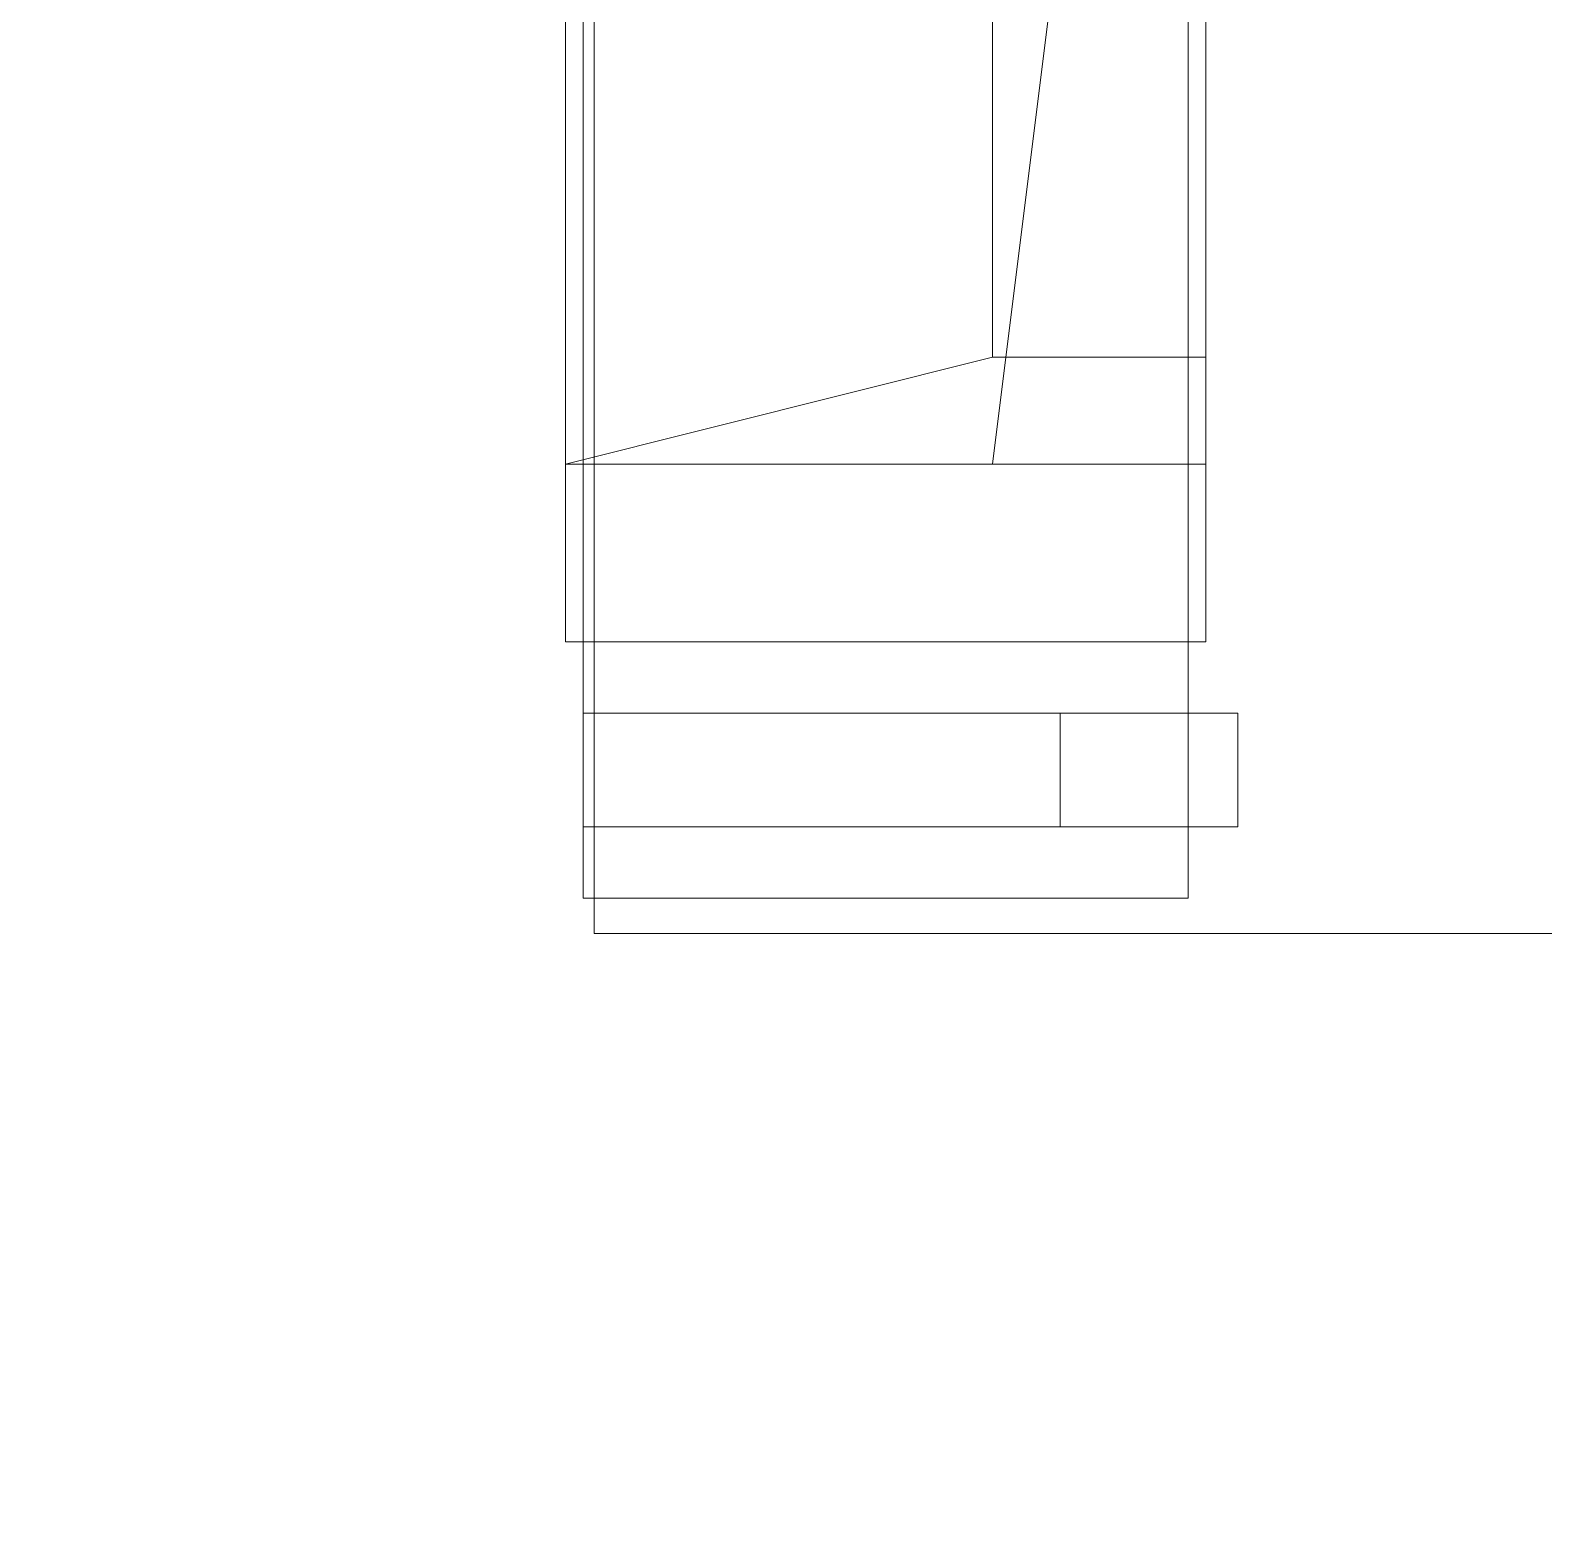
# Model space of a CAD drawing. Header units: millimetres. Extents: x -12003 to 1147, y -4377 to 8802.
# Drawn here: x -6605.2 to -6392.5, y 741.7 to 950.8 of the extents above; entities that cross this region are included whole.
import ezdxf

# ---------------------------------------------------------------- set-up
doc = ezdxf.new("R2010")
doc.units = ezdxf.units.MM
for name, color, linetype, lineweight in [('A-FLOR', 192, 'Continuous', 18), ('A-GLAZ-CURT', 52, 'Continuous', 9), ('A-GLAZ-CWMG', 51, 'Continuous', 9), ('A-ROOF', 132, 'Continuous', 18)]:
    doc.layers.add(name, color=color, linetype=linetype, lineweight=lineweight)

# ---------------------------------------------------------------- blocks, each defined once
blk = doc.blocks.new('MasonryBlock_AustralMasonry_BreezeBlock_Kite - White-724993-_3D_')
at = {"layer": 'A-GLAZ-CURT'}
mesh = blk.add_polyface(dxfattribs=at)
corners = [(145, 45, 295), (145, 45), (-145, 45), (-145, 45, 295), (120, 45, 270), (-120, 45, 270), (-120, 45, 255), (105, 45, 25), (120, 45, 25)]
mesh.append_faces([[corners[k] for k in face] for face in [(3, 5, 6, 2), (2, 6, 7)]], dxfattribs={"vtx0": -1, "vtx2": -1})
mesh.append_faces([[corners[k] for k in face] for face in [(4, 5, 3, 0), (8, 4, 0, 1), (7, 8, 1, 2)]], dxfattribs={"vtx1": -1, "vtx3": -1})
mesh = blk.add_polyface(dxfattribs=at)
corners = [(-145, -45, 295), (145, -45, 295), (145, 45, 295), (-145, 45, 295)]
mesh.append_faces([[corners[k] for k in face] for face in [(0, 1, 2, 3)]])
mesh = blk.add_polyface(dxfattribs=at)
corners = [(145, -45), (-145, -45), (-145, 45), (145, 45)]
mesh.append_faces([[corners[k] for k in face] for face in [(3, 0, 1, 2)]])
mesh = blk.add_polyface(dxfattribs=at)
corners = [(120, -45, 270), (-120, -45, 270), (-120, 45, 270), (120, 45, 270), (120, 15, 270)]
mesh.append_faces([[corners[k] for k in face] for face in [(2, 3, 4)]], dxfattribs={"vtx2": -1})
mesh.append_faces([[corners[k] for k in face] for face in [(4, 0, 1, 2)]], dxfattribs={"vtx3": -1})
mesh = blk.add_polyface(dxfattribs=at)
corners = [(105, 45, 25), (-120, 45, 255), (-120, 15, 255), (105, 15, 25)]
mesh.append_faces([[corners[k] for k in face] for face in [(1, 2, 3, 0)]])
mesh = blk.add_polyface(dxfattribs=at)
corners = [(120, 45, 25), (105, 45, 25), (105, 15, 25), (-120, 15, 25), (-120, -45, 25), (120, -45, 25)]
mesh.append_faces([[corners[k] for k in face] for face in [(2, 5, 0, 1)]], dxfattribs={"vtx0": -1})
mesh.append_faces([[corners[k] for k in face] for face in [(4, 5, 2, 3)]], dxfattribs={"vtx1": -1})
mesh = blk.add_polyface(dxfattribs=at)
corners = [(120, 45, 25), (120, -45, 25), (120, -45, 270), (120, 15, 270), (120, 45, 270)]
mesh.append_faces([[corners[k] for k in face] for face in [(4, 0, 3)]], dxfattribs={"vtx1": -1})
mesh.append_faces([[corners[k] for k in face] for face in [(1, 2, 3, 0)]], dxfattribs={"vtx2": -1})
mesh = blk.add_polyface(dxfattribs=at)
corners = [(145, -45, 295), (145, -45), (145, 45), (145, 45, 295)]
mesh.append_faces([[corners[k] for k in face] for face in [(0, 1, 2, 3)]])
mesh = blk.add_polyface(dxfattribs=at)
corners = [(-120, 15, 255), (-120, 15, 25), (105, 15, 25)]
mesh.append_faces([[corners[k] for k in face] for face in [(2, 0, 1)]])
mesh = blk.add_polyface(dxfattribs=at)
corners = [(145, -45, 295), (-145, -45, 295), (-145, -45), (145, -45), (120, -45, 25), (-120, -45, 25), (-120, -45, 270), (120, -45, 270)]
mesh.append_faces([[corners[k] for k in face] for face in [(0, 7, 4, 3), (3, 4, 5, 2)]], dxfattribs={"vtx0": -1, "vtx2": -1})
mesh.append_faces([[corners[k] for k in face] for face in [(6, 7, 0, 1), (5, 6, 1, 2)]], dxfattribs={"vtx1": -1, "vtx3": -1})
blk = doc.blocks.new('MasonryBlock_AustralMasonry_BreezeBlock_Kite - White-669563-_3D_')
at = {"layer": 'A-GLAZ-CURT'}
mesh = blk.add_polyface(dxfattribs=at)
corners = [(145, 45, 290), (145, 45), (-145, 45), (-145, 45, 290), (120, 45, 265), (-120, 45, 265), (-120, 45, 250), (105, 45, 25), (120, 45, 25)]
mesh.append_faces([[corners[k] for k in face] for face in [(3, 5, 6, 2), (2, 6, 7)]], dxfattribs={"vtx0": -1, "vtx2": -1})
mesh.append_faces([[corners[k] for k in face] for face in [(4, 5, 3, 0), (8, 4, 0, 1), (7, 8, 1, 2)]], dxfattribs={"vtx1": -1, "vtx3": -1})
mesh = blk.add_polyface(dxfattribs=at)
corners = [(-145, -45, 290), (145, -45, 290), (145, 45, 290), (-145, 45, 290)]
mesh.append_faces([[corners[k] for k in face] for face in [(3, 0, 1, 2)]])
mesh = blk.add_polyface(dxfattribs=at)
corners = [(145, -45), (-145, -45), (-145, 45), (145, 45)]
mesh.append_faces([[corners[k] for k in face] for face in [(3, 0, 1, 2)]])
mesh = blk.add_polyface(dxfattribs=at)
corners = [(120, -45, 265), (-120, -45, 265), (-120, 45, 265), (120, 45, 265), (120, 15, 265)]
mesh.append_faces([[corners[k] for k in face] for face in [(2, 3, 4)]], dxfattribs={"vtx2": -1})
mesh.append_faces([[corners[k] for k in face] for face in [(4, 0, 1, 2)]], dxfattribs={"vtx3": -1})
mesh = blk.add_polyface(dxfattribs=at)
corners = [(105, 45, 25), (-120, 45, 250), (-120, 15, 250), (105, 15, 25)]
mesh.append_faces([[corners[k] for k in face] for face in [(2, 3, 0, 1)]])
mesh = blk.add_polyface(dxfattribs=at)
corners = [(120, 45, 25), (105, 45, 25), (105, 15, 25), (-120, 15, 25), (-120, -45, 25), (120, -45, 25)]
mesh.append_faces([[corners[k] for k in face] for face in [(2, 5, 0, 1)]], dxfattribs={"vtx0": -1})
mesh.append_faces([[corners[k] for k in face] for face in [(4, 5, 2, 3)]], dxfattribs={"vtx1": -1})
mesh = blk.add_polyface(dxfattribs=at)
corners = [(120, 45, 25), (120, -45, 25), (120, -45, 265), (120, 15, 265), (120, 45, 265)]
mesh.append_faces([[corners[k] for k in face] for face in [(4, 0, 3)]], dxfattribs={"vtx1": -1})
mesh.append_faces([[corners[k] for k in face] for face in [(1, 2, 3, 0)]], dxfattribs={"vtx2": -1})
mesh = blk.add_polyface(dxfattribs=at)
corners = [(145, -45, 290), (145, -45), (145, 45), (145, 45, 290)]
mesh.append_faces([[corners[k] for k in face] for face in [(3, 0, 1, 2)]])
mesh = blk.add_polyface(dxfattribs=at)
corners = [(-120, 15, 250), (-120, 15, 25), (105, 15, 25)]
mesh.append_faces([[corners[k] for k in face] for face in [(1, 2, 0)]])
mesh = blk.add_polyface(dxfattribs=at)
corners = [(145, -45, 290), (-145, -45, 290), (-145, -45), (145, -45), (120, -45, 25), (-120, -45, 25), (-120, -45, 265), (120, -45, 265)]
mesh.append_faces([[corners[k] for k in face] for face in [(0, 7, 4, 3), (3, 4, 5, 2)]], dxfattribs={"vtx0": -1, "vtx2": -1})
mesh.append_faces([[corners[k] for k in face] for face in [(6, 7, 0, 1), (5, 6, 1, 2)]], dxfattribs={"vtx1": -1, "vtx3": -1})
blk = doc.blocks.new('Rectangular Mullion - 10 x 85mm-669555-_3D_')
at = {"layer": 'A-GLAZ-CWMG'}
mesh = blk.add_polyface(dxfattribs=at)
corners = [(0, 42.5, -290), (0, -42.5, -290), (-10, -42.5, -290), (-10, 42.5, -290)]
mesh.append_faces([[corners[k] for k in face] for face in [(0, 1, 2, 3)]])
mesh = blk.add_polyface(dxfattribs=at)
corners = [(-10, 42.5), (0, 42.5), (0, 42.5, -290), (-10, 42.5, -290)]
mesh.append_faces([[corners[k] for k in face] for face in [(0, 1, 2, 3)]])
mesh = blk.add_polyface(dxfattribs=at)
corners = [(-10, -42.5), (-10, 42.5), (-10, 42.5, -290), (-10, -42.5, -290)]
mesh.append_faces([[corners[k] for k in face] for face in [(0, 1, 2, 3)]])
mesh = blk.add_polyface(dxfattribs=at)
corners = [(0, 42.5), (0, -42.5), (0, -42.5, -290), (0, 42.5, -290)]
mesh.append_faces([[corners[k] for k in face] for face in [(0, 1, 2, 3)]])
mesh = blk.add_polyface(dxfattribs=at)
corners = [(0, -42.5), (-10, -42.5), (-10, -42.5, -290), (0, -42.5, -290)]
mesh.append_faces([[corners[k] for k in face] for face in [(0, 1, 2, 3)]])
blk = doc.blocks.new('Rectangular Mullion - 10 x 85mm-715716-_3D_')
at = {"layer": 'A-GLAZ-CWMG'}
mesh = blk.add_polyface(dxfattribs=at)
corners = [(0, 42.5), (-10, 42.5), (-10, -42.5), (0, -42.5)]
mesh.append_faces([[corners[k] for k in face] for face in [(2, 3, 0, 1)]])
mesh = blk.add_polyface(dxfattribs=at)
corners = [(0, 42.5, -16), (0, -42.5, -16), (-10, -42.5, -16), (-10, 42.5, -16)]
mesh.append_faces([[corners[k] for k in face] for face in [(0, 1, 2, 3)]])
mesh = blk.add_polyface(dxfattribs=at)
corners = [(-10, 42.5), (0, 42.5), (0, 42.5, -16), (-10, 42.5, -16)]
mesh.append_faces([[corners[k] for k in face] for face in [(3, 0, 1, 2)]])
mesh = blk.add_polyface(dxfattribs=at)
corners = [(-10, -42.5), (-10, 42.5), (-10, 42.5, -16), (-10, -42.5, -16)]
mesh.append_faces([[corners[k] for k in face] for face in [(0, 1, 2, 3)]])
mesh = blk.add_polyface(dxfattribs=at)
corners = [(0, 42.5), (0, -42.5), (0, -42.5, -16), (0, 42.5, -16)]
mesh.append_faces([[corners[k] for k in face] for face in [(0, 1, 2, 3)]])
mesh = blk.add_polyface(dxfattribs=at)
corners = [(0, -42.5), (-10, -42.5), (-10, -42.5, -16), (0, -42.5, -16)]
mesh.append_faces([[corners[k] for k in face] for face in [(3, 0, 1, 2)]])
blk = doc.blocks.new('Rectangular Mullion - 10 x 85mm-669558-_3D_')
at = {"layer": 'A-GLAZ-CWMG'}
mesh = blk.add_polyface(dxfattribs=at)
corners = [(5, 42.5), (-5, 42.5), (-5, -42.5), (5, -42.5)]
mesh.append_faces([[corners[k] for k in face] for face in [(2, 3, 0, 1)]])
mesh = blk.add_polyface(dxfattribs=at)
corners = [(-5, 42.5), (5, 42.5), (5, 42.5, -290), (-5, 42.5, -290)]
mesh.append_faces([[corners[k] for k in face] for face in [(0, 1, 2, 3)]])
mesh = blk.add_polyface(dxfattribs=at)
corners = [(-5, -42.5), (-5, 42.5), (-5, 42.5, -290), (-5, -42.5, -290)]
mesh.append_faces([[corners[k] for k in face] for face in [(0, 1, 2, 3)]])
mesh = blk.add_polyface(dxfattribs=at)
corners = [(5, 42.5), (5, -42.5), (5, -42.5, -290), (5, 42.5, -290)]
mesh.append_faces([[corners[k] for k in face] for face in [(0, 1, 2, 3)]])
mesh = blk.add_polyface(dxfattribs=at)
corners = [(5, -42.5), (-5, -42.5), (-5, -42.5, -290), (5, -42.5, -290)]
mesh.append_faces([[corners[k] for k in face] for face in [(0, 1, 2, 3)]])
blk = doc.blocks.new('Rectangular Mullion - 10 x 85mm-715717-_3D_')
at = {"layer": 'A-GLAZ-CWMG'}
mesh = blk.add_polyface(dxfattribs=at)
corners = [(5, 42.5), (-5, 42.5), (-5, -42.5), (5, -42.5)]
mesh.append_faces([[corners[k] for k in face] for face in [(2, 3, 0, 1)]])
mesh = blk.add_polyface(dxfattribs=at)
corners = [(5, 42.5, -16), (5, -42.5, -16), (-5, -42.5, -16), (-5, 42.5, -16)]
mesh.append_faces([[corners[k] for k in face] for face in [(0, 1, 2, 3)]])
mesh = blk.add_polyface(dxfattribs=at)
corners = [(-5, 42.5), (5, 42.5), (5, 42.5, -16), (-5, 42.5, -16)]
mesh.append_faces([[corners[k] for k in face] for face in [(0, 1, 2, 3)]])
mesh = blk.add_polyface(dxfattribs=at)
corners = [(-5, -42.5), (-5, 42.5), (-5, 42.5, -16), (-5, -42.5, -16)]
mesh.append_faces([[corners[k] for k in face] for face in [(0, 1, 2, 3)]])
mesh = blk.add_polyface(dxfattribs=at)
corners = [(5, 42.5), (5, -42.5), (5, -42.5, -16), (5, 42.5, -16)]
mesh.append_faces([[corners[k] for k in face] for face in [(0, 1, 2, 3)]])
mesh = blk.add_polyface(dxfattribs=at)
corners = [(5, -42.5), (-5, -42.5), (-5, -42.5, -16), (5, -42.5, -16)]
mesh.append_faces([[corners[k] for k in face] for face in [(0, 1, 2, 3)]])
blk = doc.blocks.new('Rectangular Mullion - 10 x 85mm-724990-_3D_')
at = {"layer": 'A-GLAZ-CWMG'}
mesh = blk.add_polyface(dxfattribs=at)
corners = [(5, 42.5), (-5, 42.5), (-5, -42.5), (5, -42.5)]
mesh.append_faces([[corners[k] for k in face] for face in [(2, 3, 0, 1)]])
mesh = blk.add_polyface(dxfattribs=at)
corners = [(-5, 42.5), (5, 42.5), (5, 42.5, -310), (-5, 42.5, -310)]
mesh.append_faces([[corners[k] for k in face] for face in [(0, 1, 2, 3)]])
mesh = blk.add_polyface(dxfattribs=at)
corners = [(-5, -42.5), (-5, 42.5), (-5, 42.5, -310), (-5, -42.5, -310)]
mesh.append_faces([[corners[k] for k in face] for face in [(3, 0, 1, 2)]])
mesh = blk.add_polyface(dxfattribs=at)
corners = [(5, 42.5), (5, -42.5), (5, -42.5, -310), (5, 42.5, -310)]
mesh.append_faces([[corners[k] for k in face] for face in [(3, 0, 1, 2)]])
mesh = blk.add_polyface(dxfattribs=at)
corners = [(5, -42.5), (-5, -42.5), (-5, -42.5, -310), (5, -42.5, -310)]
mesh.append_faces([[corners[k] for k in face] for face in [(0, 1, 2, 3)]])
blk = doc.blocks.new('Rectangular Mullion - 10 x 85mm-669561-_3D_')
at = {"layer": 'A-GLAZ-CWMG'}
mesh = blk.add_polyface(dxfattribs=at)
corners = [(-5, 42.5), (5, 42.5), (5, 42.5, -300), (-5, 42.5, -300)]
mesh.append_faces([[corners[k] for k in face] for face in [(0, 1, 2, 3)]])
mesh = blk.add_polyface(dxfattribs=at)
corners = [(-5, -42.5), (-5, 42.5), (-5, 42.5, -300), (-5, -42.5, -300)]
mesh.append_faces([[corners[k] for k in face] for face in [(3, 0, 1, 2)]])
mesh = blk.add_polyface(dxfattribs=at)
corners = [(5, 42.5), (5, -42.5), (5, -42.5, -300), (5, 42.5, -300)]
mesh.append_faces([[corners[k] for k in face] for face in [(3, 0, 1, 2)]])
mesh = blk.add_polyface(dxfattribs=at)
corners = [(5, -42.5), (-5, -42.5), (-5, -42.5, -300), (5, -42.5, -300)]
mesh.append_faces([[corners[k] for k in face] for face in [(0, 1, 2, 3)]])
blk = doc.blocks.new('Rectangular Mullion - 10 x 85mm-724995-_3D_')
at = {"layer": 'A-GLAZ-CWMG'}
mesh = blk.add_polyface(dxfattribs=at)
corners = [(0, 42.5), (-10, 42.5), (-10, -42.5), (0, -42.5)]
mesh.append_faces([[corners[k] for k in face] for face in [(2, 3, 0, 1)]])
mesh = blk.add_polyface(dxfattribs=at)
corners = [(-10, 42.5), (0, 42.5), (0, 42.5, -310), (-10, 42.5, -310)]
mesh.append_faces([[corners[k] for k in face] for face in [(0, 1, 2, 3)]])
mesh = blk.add_polyface(dxfattribs=at)
corners = [(-10, -42.5), (-10, 42.5), (-10, 42.5, -310), (-10, -42.5, -310)]
mesh.append_faces([[corners[k] for k in face] for face in [(3, 0, 1, 2)]])
mesh = blk.add_polyface(dxfattribs=at)
corners = [(0, 42.5), (0, -42.5), (0, -42.5, -310), (0, 42.5, -310)]
mesh.append_faces([[corners[k] for k in face] for face in [(3, 0, 1, 2)]])
mesh = blk.add_polyface(dxfattribs=at)
corners = [(0, -42.5), (-10, -42.5), (-10, -42.5, -310), (0, -42.5, -310)]
mesh.append_faces([[corners[k] for k in face] for face in [(0, 1, 2, 3)]])
blk = doc.blocks.new('Rectangular Mullion - 10 x 85mm-671065-_3D_')
at = {"layer": 'A-GLAZ-CWMG'}
mesh = blk.add_polyface(dxfattribs=at)
corners = [(-10, 42.5), (0, 42.5), (0, 42.5, -300), (-10, 42.5, -300)]
mesh.append_faces([[corners[k] for k in face] for face in [(0, 1, 2, 3)]])
mesh = blk.add_polyface(dxfattribs=at)
corners = [(-10, -42.5), (-10, 42.5), (-10, 42.5, -300), (-10, -42.5, -300)]
mesh.append_faces([[corners[k] for k in face] for face in [(3, 0, 1, 2)]])
mesh = blk.add_polyface(dxfattribs=at)
corners = [(0, 42.5), (0, -42.5), (0, -42.5, -300), (0, 42.5, -300)]
mesh.append_faces([[corners[k] for k in face] for face in [(3, 0, 1, 2)]])
mesh = blk.add_polyface(dxfattribs=at)
corners = [(0, -42.5), (-10, -42.5), (-10, -42.5, -300), (0, -42.5, -300)]
mesh.append_faces([[corners[k] for k in face] for face in [(0, 1, 2, 3)]])
blk = doc.blocks.new('Rectangular Mullion - 10 x 85mm-670347-_3D_')
at = {"layer": 'A-GLAZ-CWMG'}
mesh = blk.add_polyface(dxfattribs=at)
corners = [(0, 42.5), (-10, 42.5), (-10, -42.5), (0, -42.5)]
mesh.append_faces([[corners[k] for k in face] for face in [(2, 3, 0, 1)]])
mesh = blk.add_polyface(dxfattribs=at)
corners = [(-10, 42.5), (0, 42.5), (0, 42.5, -290), (-10, 42.5, -290)]
mesh.append_faces([[corners[k] for k in face] for face in [(0, 1, 2, 3)]])
mesh = blk.add_polyface(dxfattribs=at)
corners = [(-10, -42.5), (-10, 42.5), (-10, 42.5, -290), (-10, -42.5, -290)]
mesh.append_faces([[corners[k] for k in face] for face in [(0, 1, 2, 3)]])
mesh = blk.add_polyface(dxfattribs=at)
corners = [(0, 42.5), (0, -42.5), (0, -42.5, -290), (0, 42.5, -290)]
mesh.append_faces([[corners[k] for k in face] for face in [(0, 1, 2, 3)]])
mesh = blk.add_polyface(dxfattribs=at)
corners = [(0, -42.5), (-10, -42.5), (-10, -42.5, -290), (0, -42.5, -290)]
mesh.append_faces([[corners[k] for k in face] for face in [(0, 1, 2, 3)]])
blk = doc.blocks.new('MasonryBlock_AustralMasonry_BreezeBlock_Kite - White-724998-_3D_')
at = {"layer": 'A-GLAZ-CURT'}
mesh = blk.add_polyface(dxfattribs=at)
corners = [(145, 45, 280), (145, 45), (-145, 45), (-145, 45, 280), (120, 45, 255), (-120, 45, 255), (-120, 45, 240), (105, 45, 25), (120, 45, 25)]
mesh.append_faces([[corners[k] for k in face] for face in [(3, 5, 6, 2), (2, 6, 7)]], dxfattribs={"vtx0": -1, "vtx2": -1})
mesh.append_faces([[corners[k] for k in face] for face in [(4, 5, 3, 0), (8, 4, 0, 1), (7, 8, 1, 2)]], dxfattribs={"vtx1": -1, "vtx3": -1})
mesh = blk.add_polyface(dxfattribs=at)
corners = [(-145, -45, 280), (145, -45, 280), (145, 45, 280), (-145, 45, 280)]
mesh.append_faces([[corners[k] for k in face] for face in [(0, 1, 2, 3)]])
mesh = blk.add_polyface(dxfattribs=at)
corners = [(145, -45), (-145, -45), (-145, 45), (145, 45)]
mesh.append_faces([[corners[k] for k in face] for face in [(3, 0, 1, 2)]])
mesh = blk.add_polyface(dxfattribs=at)
corners = [(120, -45, 255), (-120, -45, 255), (-120, 45, 255), (120, 45, 255), (120, 15, 255)]
mesh.append_faces([[corners[k] for k in face] for face in [(2, 3, 4)]], dxfattribs={"vtx2": -1})
mesh.append_faces([[corners[k] for k in face] for face in [(4, 0, 1, 2)]], dxfattribs={"vtx3": -1})
mesh = blk.add_polyface(dxfattribs=at)
corners = [(105, 45, 25), (-120, 45, 240), (-120, 15, 240), (105, 15, 25)]
mesh.append_faces([[corners[k] for k in face] for face in [(1, 2, 3, 0)]])
mesh = blk.add_polyface(dxfattribs=at)
corners = [(120, 45, 25), (105, 45, 25), (105, 15, 25), (-120, 15, 25), (-120, -45, 25), (120, -45, 25)]
mesh.append_faces([[corners[k] for k in face] for face in [(2, 5, 0, 1)]], dxfattribs={"vtx0": -1})
mesh.append_faces([[corners[k] for k in face] for face in [(4, 5, 2, 3)]], dxfattribs={"vtx1": -1})
mesh = blk.add_polyface(dxfattribs=at)
corners = [(120, 45, 25), (120, -45, 25), (120, -45, 255), (120, 15, 255), (120, 45, 255)]
mesh.append_faces([[corners[k] for k in face] for face in [(4, 0, 3)]], dxfattribs={"vtx1": -1})
mesh.append_faces([[corners[k] for k in face] for face in [(1, 2, 3, 0)]], dxfattribs={"vtx2": -1})
mesh = blk.add_polyface(dxfattribs=at)
corners = [(145, -45, 280), (145, -45), (145, 45), (145, 45, 280)]
mesh.append_faces([[corners[k] for k in face] for face in [(3, 0, 1, 2)]])
mesh = blk.add_polyface(dxfattribs=at)
corners = [(-120, 15, 240), (-120, 15, 25), (105, 15, 25)]
mesh.append_faces([[corners[k] for k in face] for face in [(2, 0, 1)]])
mesh = blk.add_polyface(dxfattribs=at)
corners = [(145, -45, 280), (-145, -45, 280), (-145, -45), (145, -45), (120, -45, 25), (-120, -45, 25), (-120, -45, 255), (120, -45, 255)]
mesh.append_faces([[corners[k] for k in face] for face in [(0, 7, 4, 3), (3, 4, 5, 2)]], dxfattribs={"vtx0": -1, "vtx2": -1})
mesh.append_faces([[corners[k] for k in face] for face in [(6, 7, 0, 1), (5, 6, 1, 2)]], dxfattribs={"vtx1": -1, "vtx3": -1})
blk = doc.blocks.new('Rectangular Mullion - 10 x 85mm-724991-_3D_')
at = {"layer": 'A-GLAZ-CWMG'}
mesh = blk.add_polyface(dxfattribs=at)
corners = [(5, 42.5, -295), (5, -42.5, -295), (-5, -42.5, -295), (-5, 42.5, -295)]
mesh.append_faces([[corners[k] for k in face] for face in [(0, 1, 2, 3)]])
mesh = blk.add_polyface(dxfattribs=at)
corners = [(-5, 42.5), (5, 42.5), (5, 42.5, -295), (-5, 42.5, -295)]
mesh.append_faces([[corners[k] for k in face] for face in [(0, 1, 2, 3)]])
mesh = blk.add_polyface(dxfattribs=at)
corners = [(-5, -42.5), (-5, 42.5), (-5, 42.5, -295), (-5, -42.5, -295)]
mesh.append_faces([[corners[k] for k in face] for face in [(0, 1, 2, 3)]])
mesh = blk.add_polyface(dxfattribs=at)
corners = [(5, 42.5), (5, -42.5), (5, -42.5, -295), (5, 42.5, -295)]
mesh.append_faces([[corners[k] for k in face] for face in [(0, 1, 2, 3)]])
mesh = blk.add_polyface(dxfattribs=at)
corners = [(5, -42.5), (-5, -42.5), (-5, -42.5, -295), (5, -42.5, -295)]
mesh.append_faces([[corners[k] for k in face] for face in [(0, 1, 2, 3)]])
blk = doc.blocks.new('Rectangular Mullion - 10 x 85mm-724999-_3D_')
at = {"layer": 'A-GLAZ-CWMG'}
mesh = blk.add_polyface(dxfattribs=at)
corners = [(0, 42.5, -295), (0, -42.5, -295), (-10, -42.5, -295), (-10, 42.5, -295)]
mesh.append_faces([[corners[k] for k in face] for face in [(0, 1, 2, 3)]])
mesh = blk.add_polyface(dxfattribs=at)
corners = [(-10, 42.5), (0, 42.5), (0, 42.5, -295), (-10, 42.5, -295)]
mesh.append_faces([[corners[k] for k in face] for face in [(0, 1, 2, 3)]])
mesh = blk.add_polyface(dxfattribs=at)
corners = [(-10, -42.5), (-10, 42.5), (-10, 42.5, -295), (-10, -42.5, -295)]
mesh.append_faces([[corners[k] for k in face] for face in [(0, 1, 2, 3)]])
mesh = blk.add_polyface(dxfattribs=at)
corners = [(0, 42.5), (0, -42.5), (0, -42.5, -295), (0, 42.5, -295)]
mesh.append_faces([[corners[k] for k in face] for face in [(0, 1, 2, 3)]])
mesh = blk.add_polyface(dxfattribs=at)
corners = [(0, -42.5), (-10, -42.5), (-10, -42.5, -295), (0, -42.5, -295)]
mesh.append_faces([[corners[k] for k in face] for face in [(0, 1, 2, 3)]])
blk = doc.blocks.new('System Panel - Glazed-715770-_3D_')
at = {"layer": 'A-GLAZ-CURT', "transparency": 33554458}
mesh = blk.add_polyface(dxfattribs=at)
corners = [(-8, 49.5), (-8, 49.5, 295), (8, 49.5, 295), (8, 49.5)]
mesh.append_faces([[corners[k] for k in face] for face in [(2, 3, 0, 1)]])
mesh = blk.add_polyface(dxfattribs=at)
corners = [(8, 24.5), (-8, 24.5), (-8, 49.5), (8, 49.5)]
mesh.append_faces([[corners[k] for k in face] for face in [(3, 0, 1, 2)]])
mesh = blk.add_polyface(dxfattribs=at)
corners = [(-8, 24.5, 295), (8, 24.5, 295), (8, 49.5, 295), (-8, 49.5, 295)]
mesh.append_faces([[corners[k] for k in face] for face in [(3, 0, 1, 2)]])
mesh = blk.add_polyface(dxfattribs=at)
corners = [(-8, 24.5), (-8, 24.5, 295), (-8, 49.5, 295), (-8, 49.5)]
mesh.append_faces([[corners[k] for k in face] for face in [(0, 1, 2, 3)]])
mesh = blk.add_polyface(dxfattribs=at)
corners = [(8, 24.5, 295), (8, 24.5), (8, 49.5), (8, 49.5, 295)]
mesh.append_faces([[corners[k] for k in face] for face in [(0, 1, 2, 3)]])
mesh = blk.add_polyface(dxfattribs=at)
corners = [(-8, 24.5), (8, 24.5), (8, 24.5, 295), (-8, 24.5, 295)]
mesh.append_faces([[corners[k] for k in face] for face in [(3, 0, 1, 2)]])
blk = doc.blocks.new('System Panel - Glazed-715769-_3D_')
at = {"layer": 'A-GLAZ-CURT', "transparency": 33554458}
mesh = blk.add_polyface(dxfattribs=at)
corners = [(-8, 49.5), (-8, 49.5, 290), (8, 49.5, 290), (8, 49.5)]
mesh.append_faces([[corners[k] for k in face] for face in [(2, 3, 0, 1)]])
mesh = blk.add_polyface(dxfattribs=at)
corners = [(8, 24.5), (-8, 24.5), (-8, 49.5), (8, 49.5)]
mesh.append_faces([[corners[k] for k in face] for face in [(3, 0, 1, 2)]])
mesh = blk.add_polyface(dxfattribs=at)
corners = [(-8, 24.5, 290), (8, 24.5, 290), (8, 49.5, 290), (-8, 49.5, 290)]
mesh.append_faces([[corners[k] for k in face] for face in [(3, 0, 1, 2)]])
mesh = blk.add_polyface(dxfattribs=at)
corners = [(-8, 24.5), (-8, 24.5, 290), (-8, 49.5, 290), (-8, 49.5)]
mesh.append_faces([[corners[k] for k in face] for face in [(0, 1, 2, 3)]])
mesh = blk.add_polyface(dxfattribs=at)
corners = [(8, 24.5, 290), (8, 24.5), (8, 49.5), (8, 49.5, 290)]
mesh.append_faces([[corners[k] for k in face] for face in [(0, 1, 2, 3)]])
mesh = blk.add_polyface(dxfattribs=at)
corners = [(-8, 24.5), (8, 24.5), (8, 24.5, 290), (-8, 24.5, 290)]
mesh.append_faces([[corners[k] for k in face] for face in [(3, 0, 1, 2)]])

msp = doc.modelspace()

# ---------------------------------------------------------------- block references
at = {"layer": 'A-GLAZ-CURT', "rotation": 269.9999999999999}
for name, p in [('MasonryBlock_AustralMasonry_BreezeBlock_Kite - White-724993-_3D_', (-6484.94, 1009.8, 8635)), ('MasonryBlock_AustralMasonry_BreezeBlock_Kite - White-669563-_3D_', (-6484.94, 1009.8, 8940)), ('MasonryBlock_AustralMasonry_BreezeBlock_Kite - White-669563-_3D_', (-6484.94, 1009.8, 9240)), ('MasonryBlock_AustralMasonry_BreezeBlock_Kite - White-669563-_3D_', (-6484.94, 1009.8, 9540)), ('MasonryBlock_AustralMasonry_BreezeBlock_Kite - White-669563-_3D_', (-6484.94, 1009.8, 9840)), ('MasonryBlock_AustralMasonry_BreezeBlock_Kite - White-669563-_3D_', (-6484.94, 1009.8, 10140)), ('MasonryBlock_AustralMasonry_BreezeBlock_Kite - White-669563-_3D_', (-6484.94, 1009.8, 10440)), ('MasonryBlock_AustralMasonry_BreezeBlock_Kite - White-669563-_3D_', (-6484.94, 1009.8, 10740)), ('MasonryBlock_AustralMasonry_BreezeBlock_Kite - White-724998-_3D_', (-6484.94, 1009.8, 11040))]:
    msp.add_blockref(name, p, dxfattribs=at)
at = {"layer": 'A-GLAZ-CURT', "transparency": 33554458, "rotation": 269.9999999999999}
for name, p in [('System Panel - Glazed-715770-_3D_', (-6484.94, 846.8, 8635)), ('System Panel - Glazed-715769-_3D_', (-6484.94, 846.8, 8940)), ('System Panel - Glazed-715769-_3D_', (-6484.94, 846.8, 9240)), ('System Panel - Glazed-715769-_3D_', (-6484.94, 846.8, 9540)), ('System Panel - Glazed-715769-_3D_', (-6484.94, 846.8, 9840)), ('System Panel - Glazed-715769-_3D_', (-6484.94, 846.8, 10140)), ('System Panel - Glazed-715769-_3D_', (-6484.94, 846.8, 10440)), ('System Panel - Glazed-715769-_3D_', (-6484.94, 846.8, 10740)), ('System Panel - Glazed-715769-_3D_', (-6484.94, 846.8, 11040))]:
    msp.add_blockref(name, p, dxfattribs=at)
at = {"layer": 'A-GLAZ-CWMG', "extrusion": (0, 1, 0), "rotation": 270}
for name, p in [('Rectangular Mullion - 10 x 85mm-669555-_3D_', (6484.94, 8625, 1154.8)), ('Rectangular Mullion - 10 x 85mm-715716-_3D_', (6484.94, 8625, 854.8))]:
    msp.add_blockref(name, p, dxfattribs=at)
at = {"layer": 'A-GLAZ-CWMG', "extrusion": (0, -1, 0), "rotation": 90}
for name, p in [('Rectangular Mullion - 10 x 85mm-669558-_3D_', (-6484.94, 8935, -864.8)), ('Rectangular Mullion - 10 x 85mm-669558-_3D_', (-6484.94, 9235, -864.8)), ('Rectangular Mullion - 10 x 85mm-669558-_3D_', (-6484.94, 9535, -864.8)), ('Rectangular Mullion - 10 x 85mm-669558-_3D_', (-6484.94, 9835, -864.8)), ('Rectangular Mullion - 10 x 85mm-669558-_3D_', (-6484.94, 10135, -864.8)), ('Rectangular Mullion - 10 x 85mm-669558-_3D_', (-6484.94, 10435, -864.8)), ('Rectangular Mullion - 10 x 85mm-670347-_3D_', (-6484.94, 11330, -864.8)), ('Rectangular Mullion - 10 x 85mm-669558-_3D_', (-6484.94, 10735, -864.8)), ('Rectangular Mullion - 10 x 85mm-669558-_3D_', (-6484.94, 11035, -864.8)), ('Rectangular Mullion - 10 x 85mm-715717-_3D_', (-6484.94, 8935, -838.8)), ('Rectangular Mullion - 10 x 85mm-715717-_3D_', (-6484.94, 9235, -838.8)), ('Rectangular Mullion - 10 x 85mm-715717-_3D_', (-6484.94, 9535, -838.8)), ('Rectangular Mullion - 10 x 85mm-715717-_3D_', (-6484.94, 9835, -838.8)), ('Rectangular Mullion - 10 x 85mm-715717-_3D_', (-6484.94, 10135, -838.8)), ('Rectangular Mullion - 10 x 85mm-715717-_3D_', (-6484.94, 10435, -838.8)), ('Rectangular Mullion - 10 x 85mm-715717-_3D_', (-6484.94, 10735, -838.8)), ('Rectangular Mullion - 10 x 85mm-715717-_3D_', (-6484.94, 11035, -838.8))]:
    msp.add_blockref(name, p, dxfattribs=at)
at = {"layer": 'A-GLAZ-CWMG', "extrusion": (0, 0, -1), "rotation": 270.0000000000001}
for name, p in [('Rectangular Mullion - 10 x 85mm-724990-_3D_', (6484.94, 859.8, -8625)), ('Rectangular Mullion - 10 x 85mm-669561-_3D_', (6484.94, 859.8, -8935)), ('Rectangular Mullion - 10 x 85mm-669561-_3D_', (6484.94, 859.8, -9235)), ('Rectangular Mullion - 10 x 85mm-669561-_3D_', (6484.94, 859.8, -9535)), ('Rectangular Mullion - 10 x 85mm-669561-_3D_', (6484.94, 859.8, -9835)), ('Rectangular Mullion - 10 x 85mm-669561-_3D_', (6484.94, 859.8, -10135)), ('Rectangular Mullion - 10 x 85mm-669561-_3D_', (6484.94, 859.8, -10435)), ('Rectangular Mullion - 10 x 85mm-669561-_3D_', (6484.94, 859.8, -10735)), ('Rectangular Mullion - 10 x 85mm-724991-_3D_', (6484.94, 859.8, -11035)), ('Rectangular Mullion - 10 x 85mm-724995-_3D_', (6484.94, 828.8, -8625)), ('Rectangular Mullion - 10 x 85mm-671065-_3D_', (6484.94, 828.8, -8935)), ('Rectangular Mullion - 10 x 85mm-671065-_3D_', (6484.94, 828.8, -9235)), ('Rectangular Mullion - 10 x 85mm-671065-_3D_', (6484.94, 828.8, -9535)), ('Rectangular Mullion - 10 x 85mm-671065-_3D_', (6484.94, 828.8, -9835)), ('Rectangular Mullion - 10 x 85mm-671065-_3D_', (6484.94, 828.8, -10135)), ('Rectangular Mullion - 10 x 85mm-671065-_3D_', (6484.94, 828.8, -10435)), ('Rectangular Mullion - 10 x 85mm-671065-_3D_', (6484.94, 828.8, -10735)), ('Rectangular Mullion - 10 x 85mm-724999-_3D_', (6484.94, 828.8, -11035))]:
    msp.add_blockref(name, p, dxfattribs=at)

# ---------------------------------------------------------------- meshes
at = {"layer": 'A-FLOR'}
mesh = msp.add_polyface(dxfattribs=at)
corners = [(-9462.63, -1675.2, 8528.01), (-9462.63, -1063.93, 8528.01), (-8608.59, 8697.8, 8528.01), (-6528.94, 8697.8, 8528.01), (-6528.94, 5497.3, 8528.01), (-4557.58, 5497.3, 8528.01), (-4557.58, 823.8, 8528.01), (842.06, 823.8, 8528.01), (842.06, 6707.43, 8528.01), (-881.44, 6707.43, 8528.01), (-881.44, 8771.8, 8528.01), (942.06, 8771.8, 8528.01), (942.06, -1675.2, 8528.01)]
mesh.append_faces([[corners[k] for k in face] for face in [(6, 4, 5)]], dxfattribs={"vtx0": -1})
mesh.append_faces([[corners[k] for k in face] for face in [(6, 0, 1, 4)]], dxfattribs={"vtx0": -1, "vtx2": -1, "vtx3": -1})
mesh.append_faces([[corners[k] for k in face] for face in [(10, 11, 8, 9)]], dxfattribs={"vtx1": -1})
mesh.append_faces([[corners[k] for k in face] for face in [(12, 0, 6, 7), (7, 8, 11, 12)]], dxfattribs={"vtx1": -1, "vtx3": -1})
mesh.append_faces([[corners[k] for k in face] for face in [(2, 3, 4, 1)]], dxfattribs={"vtx2": -1})
mesh = msp.add_polyface(dxfattribs=at)
corners = [(942.06, 8771.8, 8623), (-881.44, 8771.8, 8623), (-881.44, 6707.43, 8623), (842.06, 6707.43, 8623), (842.06, 823.8, 8623), (-4557.58, 823.8, 8623), (-4557.58, 5497.3, 8623), (-6528.94, 5497.3, 8623), (-6528.94, 8697.8, 8623), (-8608.59, 8697.8, 8623), (-9462.63, -1063.93, 8623), (-9462.63, -1675.2, 8623), (942.06, -1675.2, 8623)]
mesh.append_faces([[corners[k] for k in face] for face in [(3, 0, 1, 2)]], dxfattribs={"vtx0": -1})
mesh.append_faces([[corners[k] for k in face] for face in [(5, 12, 4), (7, 10, 5, 6)]], dxfattribs={"vtx0": -1, "vtx1": -1})
mesh.append_faces([[corners[k] for k in face] for face in [(4, 12, 0, 3)]], dxfattribs={"vtx0": -1, "vtx2": -1})
mesh.append_faces([[corners[k] for k in face] for face in [(5, 10, 11, 12)]], dxfattribs={"vtx0": -1, "vtx3": -1})
mesh.append_faces([[corners[k] for k in face] for face in [(7, 8, 9, 10)]], dxfattribs={"vtx3": -1})
mesh = msp.add_polyface(dxfattribs=at)
corners = [(-881.44, 8771.8, 8528.01), (-881.44, 6707.43, 8528.01), (843.56, 6707.43, 8528.01), (843.56, 4472.59, 8528.01), (843.56, 823.8, 8528.01), (-4557.58, 823.8, 8528.01), (-4557.58, 5497.3, 8528.01), (-6528.94, 5497.3, 8528.01), (-6528.94, 8771.8, 8528.01)]
mesh.append_faces([[corners[k] for k in face] for face in [(5, 6, 3, 4)]], dxfattribs={"vtx1": -1})
mesh.append_faces([[corners[k] for k in face] for face in [(0, 1, 6)]], dxfattribs={"vtx1": -1, "vtx2": -1})
mesh.append_faces([[corners[k] for k in face] for face in [(1, 2, 3, 6)]], dxfattribs={"vtx2": -1, "vtx3": -1})
mesh.append_faces([[corners[k] for k in face] for face in [(6, 7, 8, 0)]], dxfattribs={"vtx3": -1})
mesh = msp.add_polyface(dxfattribs=at)
corners = [(-881.44, 8771.8, 8605), (-6528.94, 8771.8, 8605), (-6528.94, 5497.3, 8605), (-4557.58, 5497.3, 8605), (-4557.58, 823.8, 8605), (843.56, 823.8, 8605), (843.56, 4472.59, 8605), (843.56, 6707.43, 8605), (-881.44, 6707.43, 8605)]
mesh.append_faces([[corners[k] for k in face] for face in [(3, 1, 2)]], dxfattribs={"vtx0": -1})
mesh.append_faces([[corners[k] for k in face] for face in [(8, 3, 6, 7)]], dxfattribs={"vtx0": -1, "vtx1": -1})
mesh.append_faces([[corners[k] for k in face] for face in [(3, 8, 0, 1)]], dxfattribs={"vtx0": -1, "vtx3": -1})
mesh.append_faces([[corners[k] for k in face] for face in [(4, 5, 6, 3)]], dxfattribs={"vtx2": -1})
at = {"layer": 'A-ROOF'}
mesh = msp.add_polyface(dxfattribs=at)
corners = [(-6525.94, 4166.3, 11656.31), (843.56, 4166.3, 11656.31), (843.56, 823.8, 11305), (-6525.94, 823.8, 11305)]
mesh.append_faces([[corners[k] for k in face] for face in [(2, 3, 0, 1)]])
mesh = msp.add_polyface(dxfattribs=at)
corners = [(843.56, 4166.3, 11876.52), (-6525.94, 4166.3, 11876.52), (-6525.94, 823.8, 11525.21), (843.56, 823.8, 11525.21)]
mesh.append_faces([[corners[k] for k in face] for face in [(1, 2, 3, 0)]])
mesh = msp.add_polyface(dxfattribs=at)
corners = [(-6525.94, 823.8, 11525.21), (-6525.94, 4166.3, 11876.52), (-6525.94, 4166.3, 11656.31), (-6525.94, 823.8, 11305)]
mesh.append_faces([[corners[k] for k in face] for face in [(0, 1, 2, 3)]])
mesh = msp.add_polyface(dxfattribs=at)
corners = [(843.56, 823.8, 11525.21), (-6525.94, 823.8, 11525.21), (-6525.94, 823.8, 11305), (843.56, 823.8, 11305)]
mesh.append_faces([[corners[k] for k in face] for face in [(0, 1, 2, 3)]])

doc.saveas('drawing.dxf')
